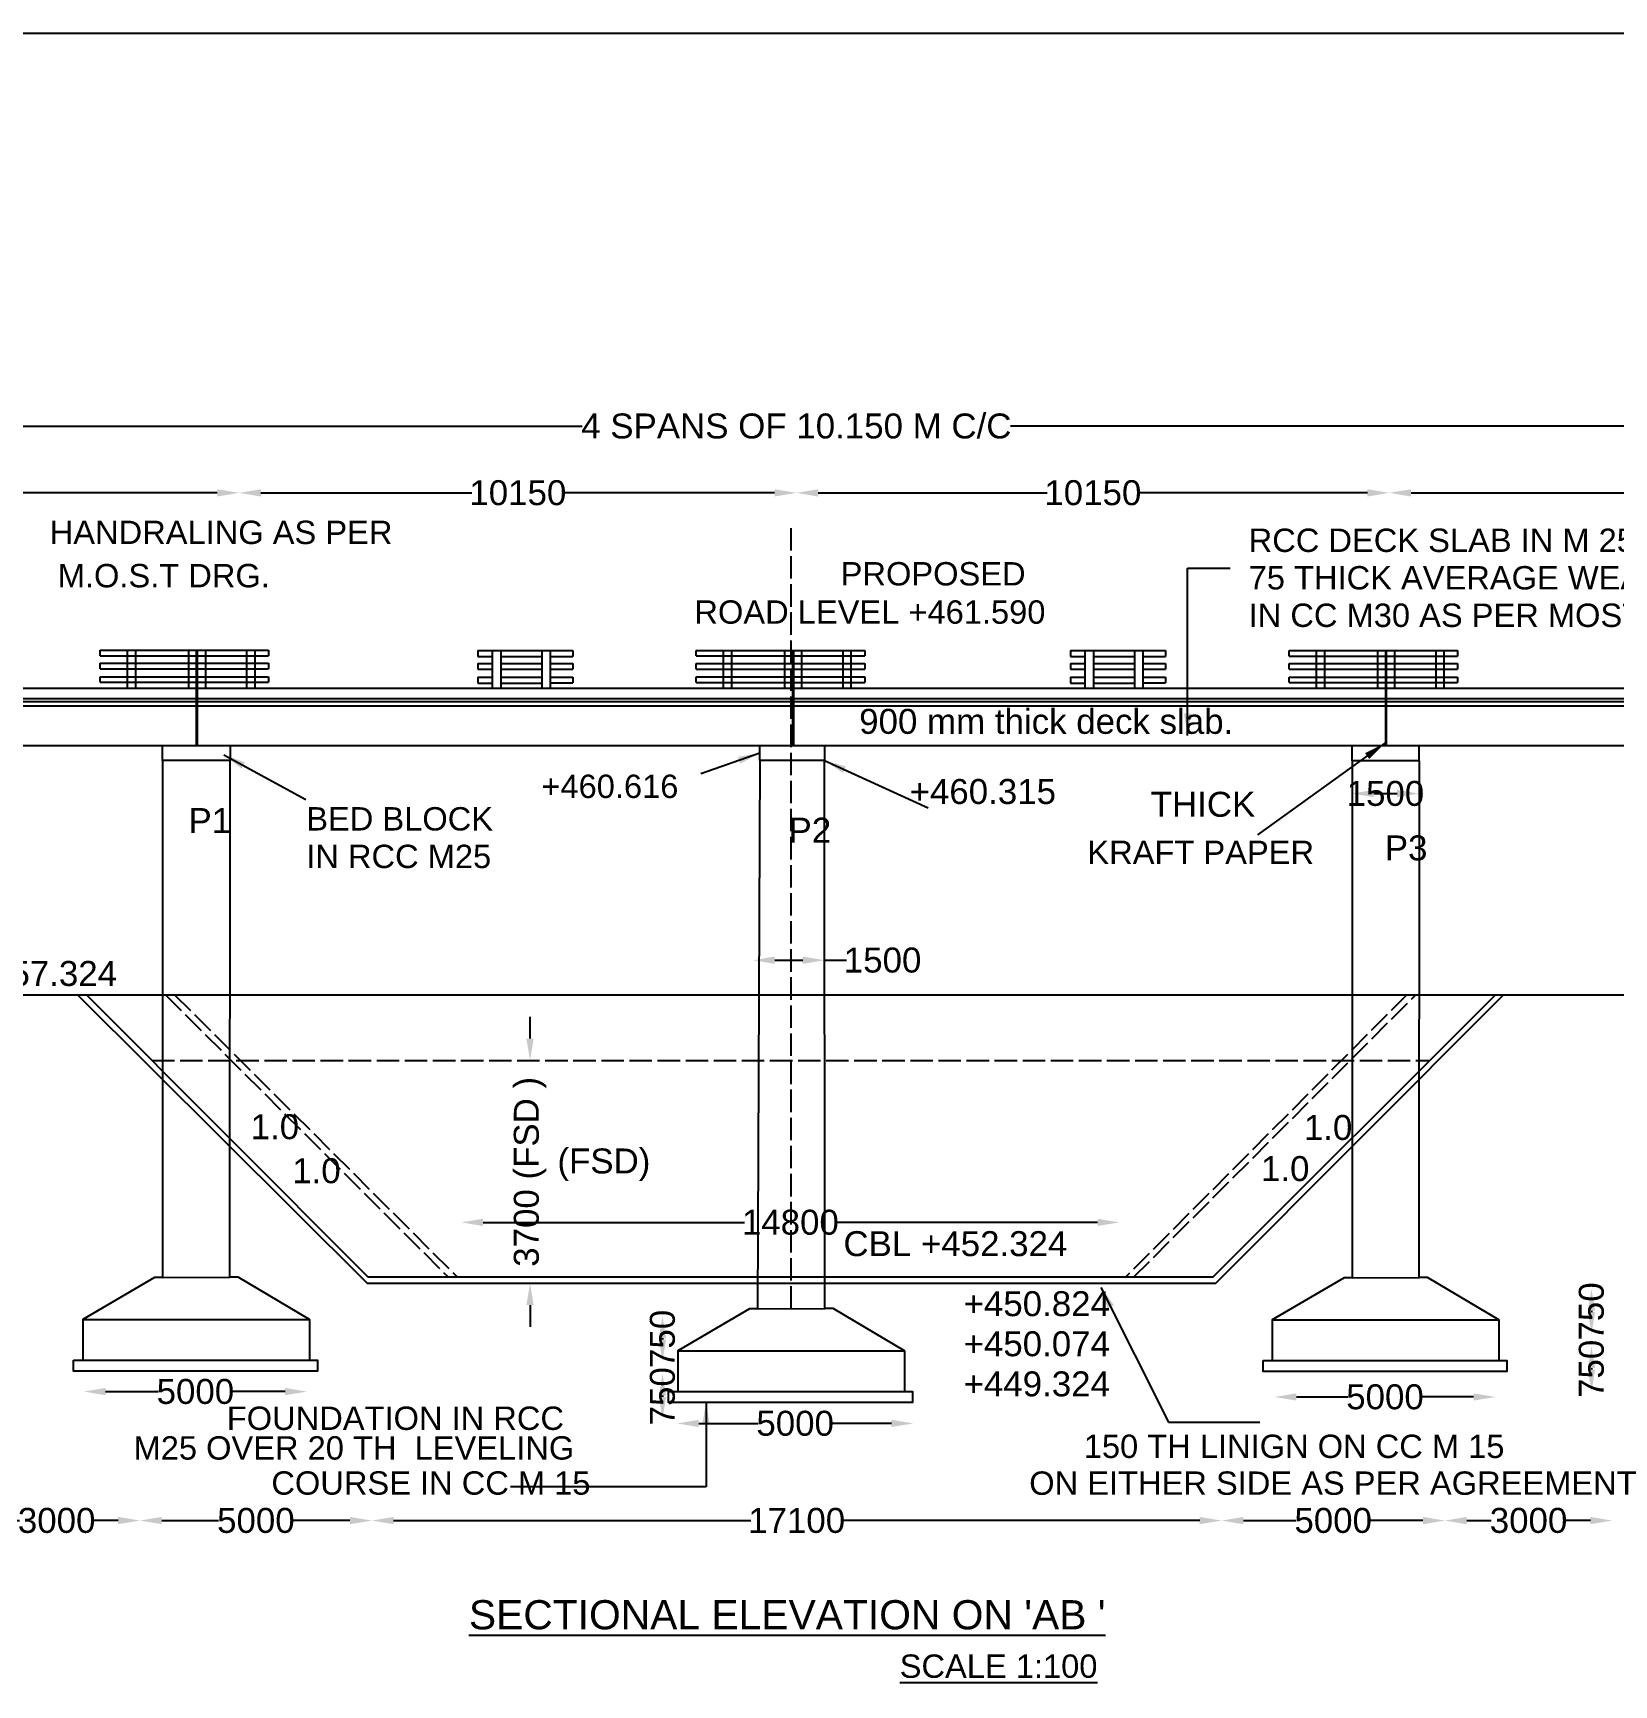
# Model space of a CAD drawing. Header units: millimetres. Extents: x 5124 to 2373550, y 2311 to 44315924.
# Drawn here: x 2365977 to 2368510, y 44313277 to 44315924 of the extents above; entities that cross this region are included whole.
import ezdxf

# ---------------------------------------------------------------- set-up
doc = ezdxf.new("R2010")
doc.units = ezdxf.units.MM
doc.header["$MEASUREMENT"] = 0
doc.linetypes.add('ACAD_ISO02W100', pattern=[15, 12, -3])
for name, color, linetype in [('DIMENSION', 7, 'Continuous'), ('DRAWING', 7, 'Continuous'), ('TEXT', 7, 'Continuous')]:
    doc.layers.add(name, color=color, linetype=linetype)
doc.styles.get("Standard").update_dxf_attribs({"font": 'arial.ttf', "height": 40})
doc.dimstyles.get("Standard").update_dxf_attribs({"dimtxt": 40, "dimasz": 35, "dimexe": 0.18, "dimexo": 0.0625, "dimgap": 0.09, "dimtad": 0, "dimdec": 0, "dimzin": 0, "dimdsep": 46, "dimtxsty": 'Standard', "dimcen": 0.09, "dimse1": 1, "dimse2": 1, "dimadec": 0, "dimazin": 0, "dimtfac": 1, "dimtdec": 0, "dimtofl": 0, "dimtmove": 0, "dimatfit": 3, "dimfxl": 1, "dimtolj": 1, "dimtzin": 0, "dimarcsym": 0})

# ---------------------------------------------------------------- blocks, each defined once
blk = doc.blocks.new('*D53')
at = {"layer": 'Defpoints', "color": 0, "transparency": 16777216}
for p in [(2365302.2, 44315300.7), (2369097.3, 44315298.6), (2369097.3, 44315294.3)]:
    blk.add_point(p, dxfattribs=at)
at = {"layer": 'DRAWING', "color": 0, "lineweight": -2, "transparency": 16777216}
for p, q in [((2365337.2, 44315294.3), (2366856.4, 44315294.3)), ((2369062.3, 44315294.3), (2367543.1, 44315294.3))]:
    blk.add_line(p, q, dxfattribs=at)
at = {"layer": 'DRAWING', "color": 0, "transparency": 16777216}
for points in [[(2365337.2, 44315300.1), (2365337.2, 44315288.5), (2365302.2, 44315294.3)], [(2369062.3, 44315300.1), (2369062.3, 44315288.5), (2369097.3, 44315294.3)]]:
    blk.add_solid(points, dxfattribs=at)
at = {"layer": 'DRAWING', "color": 0, "transparency": 16777216, "insert": (2367199.8, 44315294.3), "char_height": 40, "attachment_point": 5}
blk.add_mtext('\\A1;4 SPANS OF 10.150 M C/C ', dxfattribs=at)
blk = doc.blocks.new('*D54')
at = {"layer": 'Defpoints', "color": 0, "transparency": 16777216}
for p in [(2365305.9, 44315201), (2366307.1, 44315201), (2366307.1, 44315187.4)]:
    blk.add_point(p, dxfattribs=at)
at = {"layer": 'DRAWING', "color": 0, "lineweight": -2, "transparency": 16777216}
for p, q in [((2365340.9, 44315187.4), (2365733.1, 44315187.4)), ((2366272.1, 44315187.4), (2365879.9, 44315187.4))]:
    blk.add_line(p, q, dxfattribs=at)
at = {"layer": 'DRAWING', "color": 0, "transparency": 16777216}
for points in [[(2365340.9, 44315193.2), (2365340.9, 44315181.5), (2365305.9, 44315187.4)], [(2366272.1, 44315193.2), (2366272.1, 44315181.5), (2366307.1, 44315187.4)]]:
    blk.add_solid(points, dxfattribs=at)
at = {"layer": 'DRAWING', "color": 0, "transparency": 16777216, "insert": (2365806.5, 44315187.4), "char_height": 40, "attachment_point": 5}
blk.add_mtext('\\A1;10150', dxfattribs=at)
blk = doc.blocks.new('*D55')
at = {"layer": 'Defpoints', "color": 0, "transparency": 16777216}
for p in [(2366307.1, 44315187.4), (2367200, 44315187.4), (2367200, 44315187.4)]:
    blk.add_point(p, dxfattribs=at)
at = {"layer": 'DRAWING', "color": 0, "lineweight": -2, "transparency": 16777216}
for p, q in [((2366342.1, 44315187.4), (2366680.1, 44315187.4)), ((2367165, 44315187.4), (2366827, 44315187.4))]:
    blk.add_line(p, q, dxfattribs=at)
at = {"layer": 'DRAWING', "color": 0, "transparency": 16777216}
for points in [[(2366342.1, 44315193.2), (2366342.1, 44315181.5), (2366307.1, 44315187.4)], [(2367165, 44315193.2), (2367165, 44315181.5), (2367200, 44315187.4)]]:
    blk.add_solid(points, dxfattribs=at)
at = {"layer": 'DRAWING', "color": 0, "transparency": 16777216, "insert": (2366753.6, 44315187.4), "char_height": 40, "attachment_point": 5}
blk.add_mtext('\\A1;10150', dxfattribs=at)
blk = doc.blocks.new('*D56')
at = {"layer": 'Defpoints', "color": 0, "transparency": 16777216}
for p in [(2367200, 44315187.4), (2368149.8, 44315187.4), (2368149.8, 44315187.4)]:
    blk.add_point(p, dxfattribs=at)
at = {"layer": 'DRAWING', "color": 0, "lineweight": -2, "transparency": 16777216}
for p, q in [((2367235, 44315187.4), (2367601.5, 44315187.4)), ((2368114.8, 44315187.4), (2367748.3, 44315187.4))]:
    blk.add_line(p, q, dxfattribs=at)
at = {"layer": 'DRAWING', "color": 0, "transparency": 16777216}
for points in [[(2367235, 44315193.2), (2367235, 44315181.5), (2367200, 44315187.4)], [(2368114.8, 44315193.2), (2368114.8, 44315181.5), (2368149.8, 44315187.4)]]:
    blk.add_solid(points, dxfattribs=at)
at = {"layer": 'DRAWING', "color": 0, "transparency": 16777216, "insert": (2367674.9, 44315187.4), "char_height": 40, "attachment_point": 5}
blk.add_mtext('\\A1;10150', dxfattribs=at)
blk = doc.blocks.new('*D57')
at = {"layer": 'Defpoints', "color": 0, "transparency": 16777216}
for p in [(2368470.6, 44313911.7), (2368470.6, 44313839.5), (2368473.7, 44313839.5)]:
    blk.add_point(p, dxfattribs=at)
at = {"layer": 'TEXT', "color": 0, "lineweight": -2, "transparency": 16777216}
blk.add_line((2368473.7, 44313876.7), (2368473.7, 44313874.5), dxfattribs=at)
at = {"layer": 'TEXT', "color": 0, "transparency": 16777216}
for points in [[(2368467.9, 44313876.7), (2368479.6, 44313876.7), (2368473.7, 44313911.7)], [(2368467.9, 44313874.5), (2368479.6, 44313874.5), (2368473.7, 44313839.5)]]:
    blk.add_solid(points, dxfattribs=at)
at = {"layer": 'TEXT', "color": 0, "transparency": 16777216, "insert": (2368473.7, 44313875.6), "char_height": 40, "attachment_point": 5, "rotation": 90}
blk.add_mtext('\\A1;750', dxfattribs=at)
blk = doc.blocks.new('*D58')
at = {"layer": 'Defpoints', "color": 0, "transparency": 16777216}
for p in [(2368470.6, 44313819.7), (2368470.6, 44313747.5), (2368473.7, 44313747.5)]:
    blk.add_point(p, dxfattribs=at)
at = {"layer": 'TEXT', "color": 0, "lineweight": -2, "transparency": 16777216}
blk.add_line((2368473.7, 44313784.7), (2368473.7, 44313782.5), dxfattribs=at)
at = {"layer": 'TEXT', "color": 0, "transparency": 16777216}
for points in [[(2368467.9, 44313784.7), (2368479.6, 44313784.7), (2368473.7, 44313819.7)], [(2368467.9, 44313782.5), (2368479.6, 44313782.5), (2368473.7, 44313747.5)]]:
    blk.add_solid(points, dxfattribs=at)
at = {"layer": 'TEXT', "color": 0, "transparency": 16777216, "insert": (2368473.7, 44313783.6), "char_height": 40, "attachment_point": 5, "rotation": 90}
blk.add_mtext('\\A1;750', dxfattribs=at)
blk = doc.blocks.new('*D64')
at = {"layer": 'Defpoints', "color": 0, "transparency": 16777216}
for p in [(2368149.8, 44315187.4), (2369099.5, 44315187.4), (2369099.5, 44315187.4)]:
    blk.add_point(p, dxfattribs=at)
at = {"layer": 'DRAWING', "color": 0, "lineweight": -2, "transparency": 16777216}
for p, q in [((2368184.8, 44315187.4), (2368551.2, 44315187.4)), ((2369064.5, 44315187.4), (2368698.1, 44315187.4))]:
    blk.add_line(p, q, dxfattribs=at)
at = {"layer": 'DRAWING', "color": 0, "transparency": 16777216}
for points in [[(2368184.8, 44315193.2), (2368184.8, 44315181.5), (2368149.8, 44315187.4)], [(2369064.5, 44315193.2), (2369064.5, 44315181.5), (2369099.5, 44315187.4)]]:
    blk.add_solid(points, dxfattribs=at)
at = {"layer": 'DRAWING', "color": 0, "transparency": 16777216, "insert": (2368624.6, 44315187.4), "char_height": 40, "attachment_point": 5}
blk.add_mtext('\\A1;10150', dxfattribs=at)
blk = doc.blocks.new('*D66')
at = {"layer": 'Defpoints', "color": 0, "transparency": 16777216}
for p in [(2365881.2, 44313541), (2366148.2, 44313541), (2366148.2, 44313540.4)]:
    blk.add_point(p, dxfattribs=at)
at = {"layer": 'DIMENSION', "color": 0, "lineweight": -2, "transparency": 16777216}
for p, q in [((2365916.2, 44313540.4), (2365955, 44313540.4)), ((2366113.2, 44313540.4), (2366074.4, 44313540.4))]:
    blk.add_line(p, q, dxfattribs=at)
at = {"layer": 'DIMENSION', "color": 0, "transparency": 16777216}
for points in [[(2365916.2, 44313546.3), (2365916.2, 44313534.6), (2365881.2, 44313540.4)], [(2366113.2, 44313546.3), (2366113.2, 44313534.6), (2366148.2, 44313540.4)]]:
    blk.add_solid(points, dxfattribs=at)
at = {"layer": 'DIMENSION', "color": 0, "transparency": 16777216, "insert": (2366014.7, 44313540.4), "char_height": 40, "attachment_point": 5}
blk.add_mtext('\\A1;3000', dxfattribs=at)
blk = doc.blocks.new('*D67')
at = {"layer": 'Defpoints', "color": 0, "transparency": 16777216}
for p in [(2366148.2, 44313540.4), (2366519.6, 44313540.4), (2366519.6, 44313540.4)]:
    blk.add_point(p, dxfattribs=at)
at = {"layer": 'DIMENSION', "color": 0, "lineweight": -2, "transparency": 16777216}
for p, q in [((2366183.2, 44313540.4), (2366274.1, 44313540.4)), ((2366484.6, 44313540.4), (2366393.6, 44313540.4))]:
    blk.add_line(p, q, dxfattribs=at)
at = {"layer": 'DIMENSION', "color": 0, "transparency": 16777216}
for points in [[(2366183.2, 44313546.3), (2366183.2, 44313534.6), (2366148.2, 44313540.4)], [(2366484.6, 44313546.3), (2366484.6, 44313534.6), (2366519.6, 44313540.4)]]:
    blk.add_solid(points, dxfattribs=at)
at = {"layer": 'DIMENSION', "color": 0, "transparency": 16777216, "insert": (2366333.9, 44313540.4), "char_height": 40, "attachment_point": 5}
blk.add_mtext('\\A1;5000', dxfattribs=at)
blk = doc.blocks.new('*D68')
at = {"layer": 'Defpoints', "color": 0, "transparency": 16777216}
for p in [(2366519.6, 44313540.4), (2367881.1, 44313540.4), (2367881.1, 44313540.4)]:
    blk.add_point(p, dxfattribs=at)
at = {"layer": 'DIMENSION', "color": 0, "lineweight": -2, "transparency": 16777216}
for p, q in [((2366554.6, 44313540.4), (2367126.9, 44313540.4)), ((2367846.1, 44313540.4), (2367273.7, 44313540.4))]:
    blk.add_line(p, q, dxfattribs=at)
at = {"layer": 'DIMENSION', "color": 0, "transparency": 16777216}
for points in [[(2366554.6, 44313546.3), (2366554.6, 44313534.6), (2366519.6, 44313540.4)], [(2367846.1, 44313546.3), (2367846.1, 44313534.6), (2367881.1, 44313540.4)]]:
    blk.add_solid(points, dxfattribs=at)
at = {"layer": 'DIMENSION', "color": 0, "transparency": 16777216, "insert": (2367200.3, 44313540.4), "char_height": 40, "attachment_point": 5}
blk.add_mtext('\\A1;17100', dxfattribs=at)
blk = doc.blocks.new('*D69')
at = {"layer": 'Defpoints', "color": 0, "transparency": 16777216}
for p in [(2367881.1, 44313540.4), (2368238.8, 44313540.4), (2368238.8, 44313540.4)]:
    blk.add_point(p, dxfattribs=at)
at = {"layer": 'DIMENSION', "color": 0, "lineweight": -2, "transparency": 16777216}
for p, q in [((2367916.1, 44313540.4), (2368000.2, 44313540.4)), ((2368203.8, 44313540.4), (2368119.7, 44313540.4))]:
    blk.add_line(p, q, dxfattribs=at)
at = {"layer": 'DIMENSION', "color": 0, "transparency": 16777216}
for points in [[(2367916.1, 44313546.3), (2367916.1, 44313534.6), (2367881.1, 44313540.4)], [(2368203.8, 44313546.3), (2368203.8, 44313534.6), (2368238.8, 44313540.4)]]:
    blk.add_solid(points, dxfattribs=at)
at = {"layer": 'DIMENSION', "color": 0, "transparency": 16777216, "insert": (2368059.9, 44313540.4), "char_height": 40, "attachment_point": 5}
blk.add_mtext('\\A1;5000', dxfattribs=at)
blk = doc.blocks.new('*D70')
at = {"layer": 'Defpoints', "color": 0, "transparency": 16777216}
for p in [(2368238.8, 44313540.4), (2368507, 44313540.4), (2368507, 44313540.4)]:
    blk.add_point(p, dxfattribs=at)
at = {"layer": 'DIMENSION', "color": 0, "lineweight": -2, "transparency": 16777216}
for p, q in [((2368273.8, 44313540.4), (2368313.2, 44313540.4)), ((2368472, 44313540.4), (2368432.6, 44313540.4))]:
    blk.add_line(p, q, dxfattribs=at)
at = {"layer": 'DIMENSION', "color": 0, "transparency": 16777216}
for points in [[(2368273.8, 44313546.3), (2368273.8, 44313534.6), (2368238.8, 44313540.4)], [(2368472, 44313546.3), (2368472, 44313534.6), (2368507, 44313540.4)]]:
    blk.add_solid(points, dxfattribs=at)
at = {"layer": 'DIMENSION', "color": 0, "transparency": 16777216, "insert": (2368372.9, 44313540.4), "char_height": 40, "attachment_point": 5}
blk.add_mtext('\\A1;3000', dxfattribs=at)
blk = doc.blocks.new('*D72')
at = {"layer": 'Defpoints', "color": 0, "transparency": 16777216}
for p in [(2366058.2, 44313740.4), (2366415.7, 44313747.1), (2366415.7, 44313740.4)]:
    blk.add_point(p, dxfattribs=at)
at = {"layer": 'DIMENSION', "color": 0, "lineweight": -2, "transparency": 16777216}
for p, q in [((2366093.2, 44313747.1), (2366177.2, 44313747.1)), ((2366380.7, 44313747.1), (2366296.7, 44313747.1))]:
    blk.add_line(p, q, dxfattribs=at)
at = {"layer": 'DIMENSION', "color": 0, "transparency": 16777216}
for points in [[(2366093.2, 44313753), (2366093.2, 44313741.3), (2366058.2, 44313747.1)], [(2366380.7, 44313753), (2366380.7, 44313741.3), (2366415.7, 44313747.1)]]:
    blk.add_solid(points, dxfattribs=at)
at = {"layer": 'DIMENSION', "color": 0, "transparency": 16777216, "insert": (2366237, 44313747.1), "char_height": 40, "attachment_point": 5}
blk.add_mtext('\\A1;5000', dxfattribs=at)
blk = doc.blocks.new('*D73')
at = {"layer": 'Defpoints', "color": 0, "transparency": 16777216}
for p in [(2367008.5, 44313688.9), (2367387.2, 44313696.1), (2367387.2, 44313688.9)]:
    blk.add_point(p, dxfattribs=at)
at = {"layer": 'DIMENSION', "color": 0, "lineweight": -2, "transparency": 16777216}
for p, q in [((2367043.5, 44313696.1), (2367138.1, 44313696.1)), ((2367352.2, 44313696.1), (2367257.6, 44313696.1))]:
    blk.add_line(p, q, dxfattribs=at)
at = {"layer": 'DIMENSION', "color": 0, "transparency": 16777216}
for points in [[(2367043.5, 44313701.9), (2367043.5, 44313690.3), (2367008.5, 44313696.1)], [(2367352.2, 44313701.9), (2367352.2, 44313690.3), (2367387.2, 44313696.1)]]:
    blk.add_solid(points, dxfattribs=at)
at = {"layer": 'DIMENSION', "color": 0, "transparency": 16777216, "insert": (2367197.9, 44313696.1), "char_height": 40, "attachment_point": 5}
blk.add_mtext('\\A1;5000', dxfattribs=at)
blk = doc.blocks.new('*D74')
at = {"layer": 'Defpoints', "color": 0, "transparency": 16777216}
for p in [(2367966.1, 44313736.7), (2368319.8, 44313738.5), (2368319.8, 44313736.7)]:
    blk.add_point(p, dxfattribs=at)
at = {"layer": 'DIMENSION', "color": 0, "lineweight": -2, "transparency": 16777216}
for p, q in [((2368001.1, 44313738.5), (2368083.2, 44313738.5)), ((2368284.8, 44313738.5), (2368202.7, 44313738.5))]:
    blk.add_line(p, q, dxfattribs=at)
at = {"layer": 'DIMENSION', "color": 0, "transparency": 16777216}
for points in [[(2368001.1, 44313744.3), (2368001.1, 44313732.7), (2367966.1, 44313738.5)], [(2368284.8, 44313744.3), (2368284.8, 44313732.7), (2368319.8, 44313738.5)]]:
    blk.add_solid(points, dxfattribs=at)
at = {"layer": 'DIMENSION', "color": 0, "transparency": 16777216, "insert": (2368142.9, 44313738.5), "char_height": 40, "attachment_point": 5}
blk.add_mtext('\\A1;5000', dxfattribs=at)
blk = doc.blocks.new('*D76')
at = {"layer": 'Defpoints', "color": 0, "transparency": 16777216}
for p in [(2366663, 44314024), (2367717.4, 44314024), (2367717.4, 44314018.3)]:
    blk.add_point(p, dxfattribs=at)
at = {"layer": 'DIMENSION', "color": 0, "lineweight": -2, "transparency": 16777216}
for p, q in [((2366698, 44314018.3), (2367116.8, 44314018.3)), ((2367682.4, 44314018.3), (2367263.6, 44314018.3))]:
    blk.add_line(p, q, dxfattribs=at)
at = {"layer": 'DIMENSION', "color": 0, "transparency": 16777216}
for points in [[(2366698, 44314024.1), (2366698, 44314012.5), (2366663, 44314018.3)], [(2367682.4, 44314024.1), (2367682.4, 44314012.5), (2367717.4, 44314018.3)]]:
    blk.add_solid(points, dxfattribs=at)
at = {"layer": 'DIMENSION', "color": 0, "transparency": 16777216, "insert": (2367190.2, 44314018.3), "char_height": 40, "attachment_point": 5}
blk.add_mtext('\\A1;14800', dxfattribs=at)
blk = doc.blocks.new('*D77')
at = {"layer": 'Defpoints', "color": 0, "transparency": 16777216}
for p in [(2366754.7, 44314277.9), (2366773.2, 44314277.9), (2366754.6, 44313920.7)]:
    blk.add_point(p, dxfattribs=at)
at = {"layer": 'DIMENSION', "color": 0, "lineweight": -2, "transparency": 16777216}
for p, q in [((2366773.2, 44314312.9), (2366773.2, 44314347.9)), ((2366773.2, 44313885.7), (2366773.2, 44313850.7))]:
    blk.add_line(p, q, dxfattribs=at)
at = {"layer": 'DIMENSION', "color": 0, "transparency": 16777216}
for points in [[(2366767.3, 44314312.9), (2366779, 44314312.9), (2366773.2, 44314277.9)], [(2366767.3, 44313885.7), (2366779, 44313885.7), (2366773.2, 44313920.7)]]:
    blk.add_solid(points, dxfattribs=at)
at = {"layer": 'DIMENSION', "color": 0, "transparency": 16777216, "insert": (2366773.2, 44314099.3), "char_height": 40, "attachment_point": 5, "rotation": 90}
blk.add_mtext('\\A1;3700 (FSD )', dxfattribs=at)
blk = doc.blocks.new('*D81')
at = {"layer": 'Defpoints', "color": 0, "transparency": 16777216}
for p in [(2367130.2, 44314438.4), (2367245.1, 44314438.4), (2367245.1, 44314438.4)]:
    blk.add_point(p, dxfattribs=at)
at = {"layer": 'DIMENSION', "color": 0, "lineweight": -2, "transparency": 16777216}
for p, q in [((2367165.2, 44314438.4), (2367210.1, 44314438.4)), ((2367245.1, 44314438.4), (2367280.1, 44314438.4))]:
    blk.add_line(p, q, dxfattribs=at)
at = {"layer": 'DIMENSION', "color": 0, "transparency": 16777216}
for points in [[(2367165.2, 44314444.3), (2367165.2, 44314432.6), (2367130.2, 44314438.4)], [(2367210.1, 44314444.3), (2367210.1, 44314432.6), (2367245.1, 44314438.4)]]:
    blk.add_solid(points, dxfattribs=at)
at = {"layer": 'DIMENSION', "color": 0, "transparency": 16777216, "insert": (2367338, 44314438.4), "char_height": 40, "attachment_point": 5}
blk.add_mtext('\\A1;1500', dxfattribs=at)
blk = doc.blocks.new('*D83')
at = {"layer": 'Defpoints', "color": 0, "transparency": 16777216}
for p in [(2366982.3, 44313867.7), (2366982.3, 44313795.5), (2366985.4, 44313795.5)]:
    blk.add_point(p, dxfattribs=at)
at = {"layer": 'TEXT', "color": 0, "lineweight": -2, "transparency": 16777216}
blk.add_line((2366985.4, 44313832.7), (2366985.4, 44313830.5), dxfattribs=at)
at = {"layer": 'TEXT', "color": 0, "transparency": 16777216}
for points in [[(2366979.6, 44313832.7), (2366991.2, 44313832.7), (2366985.4, 44313867.7)], [(2366979.6, 44313830.5), (2366991.2, 44313830.5), (2366985.4, 44313795.5)]]:
    blk.add_solid(points, dxfattribs=at)
at = {"layer": 'TEXT', "color": 0, "transparency": 16777216, "insert": (2366985.4, 44313831.6), "char_height": 40, "attachment_point": 5, "rotation": 90}
blk.add_mtext('\\A1;750', dxfattribs=at)
blk = doc.blocks.new('*D84')
at = {"layer": 'Defpoints', "color": 0, "transparency": 16777216}
for p in [(2366982.3, 44313775.7), (2366982.3, 44313703.5), (2366985.4, 44313703.5)]:
    blk.add_point(p, dxfattribs=at)
at = {"layer": 'TEXT', "color": 0, "lineweight": -2, "transparency": 16777216}
blk.add_line((2366985.4, 44313740.7), (2366985.4, 44313738.5), dxfattribs=at)
at = {"layer": 'TEXT', "color": 0, "transparency": 16777216}
for points in [[(2366979.6, 44313740.7), (2366991.2, 44313740.7), (2366985.4, 44313775.7)], [(2366979.6, 44313738.5), (2366991.2, 44313738.5), (2366985.4, 44313703.5)]]:
    blk.add_solid(points, dxfattribs=at)
at = {"layer": 'TEXT', "color": 0, "transparency": 16777216, "insert": (2366985.4, 44313739.6), "char_height": 40, "attachment_point": 5, "rotation": 90}
blk.add_mtext('\\A1;750', dxfattribs=at)
blk = doc.blocks.new('*D157')
at = {"layer": 'Defpoints', "color": 0, "transparency": 16777216}
for p in [(2368089.8, 44314759.8), (2368197.4, 44314757.6), (2368197.4, 44314705.5)]:
    blk.add_point(p, dxfattribs=at)
at = {"layer": 'DIMENSION', "color": 0, "lineweight": -2, "transparency": 16777216}
blk.add_line((2368124.8, 44314705.5), (2368162.4, 44314705.5), dxfattribs=at)
at = {"layer": 'DIMENSION', "color": 0, "transparency": 16777216}
for points in [[(2368124.8, 44314711.3), (2368124.8, 44314699.7), (2368089.8, 44314705.5)], [(2368162.4, 44314711.3), (2368162.4, 44314699.7), (2368197.4, 44314705.5)]]:
    blk.add_solid(points, dxfattribs=at)
at = {"layer": 'DIMENSION', "color": 0, "transparency": 16777216, "insert": (2368143.6, 44314705.5), "char_height": 40, "attachment_point": 5}
blk.add_mtext('\\A1;1500', dxfattribs=at)

msp = doc.modelspace()

# ---------------------------------------------------------------- linework, layer by layer
at = {"layer": 'DIMENSION'}
msp.add_lwpolyline([(2373550, 44308845.9), (2363777.7, 44308845.9), (2363777.7, 44315924.3), (2373550, 44315924.3)], close=True, dxfattribs=at)
at = {"layer": 'DRAWING', "linetype": 'ACAD_ISO02W100', "ltscale": 3}
for points in [[(2367191.6, 44313880), (2367191.6, 44315130.9)], [(2366188.9, 44314383.2), (2366642.3, 44313930.3)], [(2366203.7, 44314383.2), (2366657, 44313930.3)], [(2368178.1, 44314383.2), (2367727.1, 44313930.3)], [(2367740.1, 44313930.3), (2368192.5, 44314383.2)], [(2366167.5, 44314277.9), (2368214.6, 44314277.8)]]:
    msp.add_lwpolyline(points, dxfattribs=at)
at = {"layer": 'DRAWING'}
for points in [[(2365293.2, 44314873.9), (2365293.2, 44314782.7), (2369088.8, 44314782.7), (2369088.8, 44315015.5)], [(2366084.2, 44314935.2), (2366354.3, 44314935.2)], [(2366084.2, 44314926.3), (2366084.2, 44314935.2)], [(2366084.2, 44314926.3), (2366354.3, 44314926.3)], [(2366127.8, 44314935.2), (2366127.8, 44314873.9)], [(2366140.9, 44314935.2), (2366140.9, 44314873.9)], [(2366226, 44314935.2), (2366226, 44314873.9)], [(2366238.5, 44314935.2), (2366238.5, 44314782.7)], [(2366240, 44314935.2), (2366240, 44314782.7)], [(2366253, 44314935.2), (2366253, 44314873.9)], [(2366319.1, 44314935.2), (2366319.1, 44314873.9)], [(2366332.1, 44314935.2), (2366332.1, 44314873.9)], [(2366354.3, 44314935.2), (2366354.3, 44314926.3)], [(2366689.7, 44314934.7), (2366689.7, 44314925.4)], [(2366689.7, 44314934.7), (2366841.8, 44314934.7)], [(2366689.7, 44314925.4), (2366712.8, 44314925.4)], [(2366726.4, 44314925.4), (2366792.5, 44314925.4)], [(2366805.3, 44314925.4), (2366841.8, 44314925.4)], [(2366841.8, 44314934.7), (2366841.8, 44314925.4)], [(2367039.2, 44314934.9), (2367309.3, 44314934.9)], [(2367039.2, 44314926), (2367039.2, 44314934.9)], [(2367039.2, 44314926), (2367309.3, 44314926)], [(2367082.8, 44314934.9), (2367082.8, 44314873.7)], [(2367095.9, 44314934.9), (2367095.9, 44314873.7)], [(2367181.1, 44314934.9), (2367181.1, 44314873.7)], [(2367193.5, 44314934.9), (2367193.5, 44314782.5)], [(2367195, 44314934.9), (2367195, 44314782.5)], [(2367208.1, 44314934.9), (2367208.1, 44314873.7)], [(2367274.1, 44314934.9), (2367274.1, 44314873.7)], [(2367287.2, 44314934.9), (2367287.2, 44314873.7)], [(2367309.3, 44314934.9), (2367309.3, 44314926)], [(2367639.2, 44314934.7), (2367639.2, 44314925.4)], [(2367639.2, 44314934.7), (2367791.2, 44314934.7)], [(2367639.2, 44314925.4), (2367662.3, 44314925.4)], [(2367675.8, 44314925.4), (2367742, 44314925.4)], [(2367754.8, 44314925.4), (2367791.2, 44314925.4)], [(2367791.2, 44314934.7), (2367791.2, 44314925.4)], [(2367989.3, 44314934.6), (2368259.3, 44314934.6)], [(2367989.3, 44314925.7), (2367989.3, 44314934.6)], [(2367989.3, 44314925.7), (2368259.3, 44314925.7)], [(2368032.9, 44314934.6), (2368032.9, 44314873.3)], [(2368045.9, 44314934.6), (2368045.9, 44314873.3)], [(2368131.1, 44314934.6), (2368131.1, 44314873.3)], [(2368143.6, 44314934.6), (2368143.6, 44314782.1)], [(2368145, 44314934.6), (2368145, 44314782.1)], [(2368158.1, 44314934.6), (2368158.1, 44314873.3)], [(2368224.1, 44314934.6), (2368224.1, 44314873.3)], [(2368237.2, 44314934.6), (2368237.2, 44314873.3)], [(2368259.3, 44314934.6), (2368259.3, 44314925.7)], [(2366084.2, 44314914.3), (2366354.3, 44314914.3)], [(2366084.2, 44314905.2), (2366084.2, 44314914.3)], [(2366084.2, 44314905.2), (2366354.3, 44314905.2)], [(2366084.2, 44314892.8), (2366354.3, 44314892.8)], [(2366084.2, 44314883.9), (2366084.2, 44314892.8)], [(2366354.3, 44314914.3), (2366354.3, 44314905.2)], [(2366354.3, 44314892.8), (2366354.3, 44314883.9)], [(2366689.7, 44314913.8), (2366712.8, 44314913.8)], [(2366689.7, 44314913.8), (2366689.7, 44314904.6)], [(2366689.7, 44314904.6), (2366712.8, 44314904.6)], [(2366689.7, 44314891.9), (2366712.8, 44314891.9)], [(2366689.7, 44314891.9), (2366689.7, 44314882.6)], [(2366726.4, 44314913.8), (2366792.5, 44314913.8)], [(2366726.4, 44314904.6), (2366792.5, 44314904.6)], [(2366726.4, 44314891.9), (2366792.5, 44314891.9)], [(2366805.3, 44314913.8), (2366841.8, 44314913.8)], [(2366805.3, 44314904.6), (2366841.8, 44314904.6)], [(2366805.3, 44314891.9), (2366841.8, 44314891.9)], [(2366841.8, 44314913.8), (2366841.8, 44314904.6)], [(2366841.8, 44314891.9), (2366841.8, 44314882.7)], [(2367039.2, 44314914), (2367309.3, 44314914)], [(2367039.2, 44314905), (2367039.2, 44314914)], [(2367039.2, 44314905), (2367309.3, 44314905)], [(2367039.2, 44314892.5), (2367309.3, 44314892.5)], [(2367039.2, 44314883.7), (2367039.2, 44314892.5)], [(2367309.3, 44314914), (2367309.3, 44314905)], [(2367309.3, 44314892.5), (2367309.3, 44314883.7)], [(2367639.2, 44314913.8), (2367662.3, 44314913.8)], [(2367639.2, 44314913.8), (2367639.2, 44314904.6)], [(2367639.2, 44314904.6), (2367662.3, 44314904.6)], [(2367639.2, 44314891.9), (2367662.3, 44314891.9)], [(2367639.2, 44314891.9), (2367639.2, 44314882.6)], [(2367675.8, 44314913.8), (2367742, 44314913.8)], [(2367675.8, 44314904.6), (2367742, 44314904.6)], [(2367675.8, 44314891.9), (2367742, 44314891.9)], [(2367754.8, 44314913.8), (2367791.2, 44314913.8)], [(2367754.8, 44314904.6), (2367791.2, 44314904.6)], [(2367754.8, 44314891.9), (2367791.2, 44314891.9)], [(2367791.2, 44314913.8), (2367791.2, 44314904.6)], [(2367791.2, 44314891.9), (2367791.2, 44314882.7)], [(2367989.3, 44314913.7), (2368259.3, 44314913.7)], [(2367989.3, 44314904.6), (2367989.3, 44314913.7)], [(2367989.3, 44314904.6), (2368259.3, 44314904.6)], [(2367989.3, 44314892.2), (2368259.3, 44314892.2)], [(2367989.3, 44314883.3), (2367989.3, 44314892.2)], [(2368259.3, 44314913.7), (2368259.3, 44314904.6)], [(2368259.3, 44314892.2), (2368259.3, 44314883.3)], [(2364491.4, 44314853.2), (2364742.3, 44314853.2), (2364742.3, 44314873.7), (2364769.1, 44314832.6), (2364769.1, 44314853.2), (2369615, 44314853.2), (2369615, 44314835.3), (2369640.7, 44314875.2), (2369640.7, 44314853.7), (2369946.9, 44314853.7)], [(2368982, 44314873.9), (2365306.8, 44314873.9)], [(2366084.2, 44314883.9), (2366354.3, 44314883.9)], [(2366689.7, 44314882.6), (2366712.8, 44314882.6)], [(2366726.4, 44314882.6), (2366792.5, 44314882.6)], [(2366805.3, 44314882.7), (2366841.8, 44314882.7)], [(2367039.2, 44314883.7), (2367309.3, 44314883.7)], [(2367639.2, 44314882.6), (2367662.3, 44314882.6)], [(2367675.8, 44314882.6), (2367742, 44314882.6)], [(2367754.8, 44314882.7), (2367791.2, 44314882.7)], [(2367989.3, 44314883.3), (2368259.3, 44314883.3)], [(2365293.2, 44314857.6), (2369089.4, 44314857.6)], [(2365293.2, 44314846.3), (2369425.4, 44314846.3)], [(2365401.4, 44314782.7), (2365794.5, 44314383.2), (2368588, 44314383.2), (2368984.2, 44314782.7)], [(2366184.5, 44314758.5), (2366184.5, 44313930), (2366171.6, 44313930), (2366056.5, 44313862.8), (2366419.8, 44313862.8), (2366305.3, 44313930.6), (2366292.1, 44313930.6), (2366292.6, 44314758.5)], [(2367141.1, 44314758.3), (2367137.8, 44313879.7), (2367124.9, 44313879.7), (2367009.8, 44313812.6), (2367373.1, 44313812.6), (2367258.7, 44313880.4), (2367245.4, 44313880.4), (2367244.9, 44314758.3)], [(2368090.1, 44314757.9), (2368090.1, 44313929.3), (2368077.3, 44313929.3), (2367962.2, 44313862.2), (2368325.5, 44313862.2), (2368211, 44313930), (2368197.8, 44313930), (2368198.2, 44314757.9)], [(2366048.2, 44314383.2), (2366512, 44313920.7), (2367872.1, 44313920.7), (2368332.6, 44314383.2)], [(2368319.9, 44314383.2), (2367867.3, 44313930.3), (2366513.9, 44313930.3), (2366062.6, 44314383.2)], [(2366184.5, 44313930), (2366292.1, 44313930.6)], [(2368090.1, 44313929.3), (2368197.8, 44313930)], [(2366056.5, 44313862.8), (2366056.5, 44313797.6)], [(2366419.8, 44313862.8), (2366419.8, 44313797.6)], [(2367137.8, 44313879.7), (2367245.4, 44313880.4)], [(2367962.2, 44313862.2), (2367962.2, 44313796.9)], [(2368325.5, 44313862.2), (2368325.5, 44313796.9)], [(2367009.8, 44313812.6), (2367009.8, 44313747.3)], [(2367373.1, 44313812.6), (2367373.1, 44313747.3)]]:
    msp.add_lwpolyline(points, dxfattribs=at)
for points in [[(2366712.8, 44314934.7), (2366726.4, 44314934.7), (2366726.4, 44314873.9), (2366712.8, 44314873.9)], [(2366792.5, 44314934.7), (2366805.3, 44314934.7), (2366805.3, 44314873.9), (2366792.5, 44314873.9)], [(2367662.3, 44314934.7), (2367675.8, 44314934.7), (2367675.8, 44314873.9), (2367662.3, 44314873.9)], [(2367742, 44314934.7), (2367754.8, 44314934.7), (2367754.8, 44314873.9), (2367742, 44314873.9)], [(2366184.5, 44314782.7), (2366292.6, 44314782.7), (2366292.6, 44314758.5), (2366184.5, 44314758.5)], [(2367141.1, 44314782.7), (2367244.9, 44314782.7), (2367244.9, 44314758.3), (2367141.1, 44314758.3)], [(2368090.1, 44314782.7), (2368197, 44314782.7), (2368197, 44314757.9), (2368090.1, 44314757.9)], [(2366041.9, 44313797.6), (2366432.5, 44313797.6), (2366432.5, 44313779.9), (2366041.9, 44313779.9)], [(2367947.6, 44313796.9), (2368338.2, 44313796.9), (2368338.2, 44313779.3), (2367947.6, 44313779.3)], [(2366995.2, 44313747.3), (2367385.9, 44313747.3), (2367385.9, 44313729.7), (2366995.2, 44313729.7)]]:
    msp.add_lwpolyline(points, close=True, dxfattribs=at)

# ---------------------------------------------------------------- texts
at = {"layer": 'DIMENSION'}
for s, p in [('900 mm thick deck slab.', (2367300.5, 44314801.2)), ('+460.315', (2367381.2, 44314688.8)), ('THICK', (2367767.5, 44314668.3)), ('P1', (2366226, 44314642.2)), ('P2', (2367187.3, 44314626.8)), ('P3', (2368142.6, 44314598.4)), ('BERM +457.324', (2365700, 44314397.2)), ('1.0', (2366325.5, 44314151.6)), ('1.0', (2368012.9, 44314150.4)), ('(FSD)', (2366817, 44314096.7)), ('1.0', (2367944.2, 44314084.5)), ('1.0', (2366392.1, 44314081.1)), ('CBL +452.324', (2367275.2, 44313964.2)), ('+450.824', (2367467.7, 44313868)), ('+450.074', (2367467.7, 44313803.8)), ('+449.324', (2367467.7, 44313739.5))]:
    msp.add_text(s, height=40, dxfattribs=at).set_placement(p)
at = {"layer": 'TEXT'}
for s, height, p in [('HANDRALING AS PER ', 37.429, (2366003.6, 44315105.4)), ('RCC DECK SLAB IN M 25 WITH ', 37.429, (2367924.5, 44315092.7)), ('PROPOSED ', 37.43, (2367270.8, 44315039)), ('M.O.S.T DRG. ', 37.429, (2366016.5, 44315036)), ('75 THICK AVERAGE WEARING COAT ', 37.429, (2367924.5, 44315032.6)), ('ROAD LEVEL +461.590', 37.429, (2367036.5, 44314977.7)), ('IN CC M30 AS PER MOST  DRG', 37.429, (2367924.5, 44314972.5)), ('+460.616', 37.43, (2366791.3, 44314698.4)), ('BED BLOCK ', 37.43, (2366414.6, 44314646.3)), ('KRAFT PAPER ', 37.429, (2367666.1, 44314592.6)), ('IN RCC M25 ', 37.429, (2366414.6, 44314586.1)), ('FOUNDATION IN RCC ', 37.429, (2366287.3, 44313685.7)), ('M25 OVER 20 TH  LEVELING ', 37.429, (2366137.9, 44313638.1)), ('150 TH LINIGN ON CC M 15 ', 37.429, (2367660.3, 44313640.7)), ('COURSE IN CC M 15 ', 37.429, (2366358.7, 44313581.9)), ('ON EITHER SIDE AS PER AGREEMENT ', 37.429, (2367572.9, 44313581.7)), ("%%USECTIONAL ELEVATION ON 'AB '", 46.787, (2366675.2, 44313366.1)), ('%%USCALE 1:100', 37.429, (2367365.4, 44313288.4))]:
    msp.add_text(s, height=height, dxfattribs=at).set_placement(p)

# ---------------------------------------------------------------- dimensions: what is measured, and where the dimension line sits
at = {"layer": 'DIMENSION'}
dim = msp.add_linear_dim(base=(2368197.4, 44314705.5), p1=(2368089.8, 44314759.8), p2=(2368197.4, 44314757.6), text='1500', dimstyle='Standard', dxfattribs=at)
dim.commit()
dim.dimension.update_dxf_attribs({"geometry": '*D157', "text_midpoint": (2368143.6, 44314705.5), "dimtype": 160})
for base, p1, p2, text, picture, middle in [((2367245.1, 44314438.4), (2367130.2, 44314438.4), (2367245.1, 44314438.4), '1500', '*D81', (2367338, 44314438.4)), ((2367717.4, 44314018.3), (2366663, 44314024), (2367717.4, 44314024), '14800', '*D76', (2367190.2, 44314018.3)), ((2366415.7, 44313747.1), (2366058.2, 44313740.4), (2366415.7, 44313740.4), '5000', '*D72', (2366237, 44313747.1)), ((2368319.8, 44313738.5), (2367966.1, 44313736.7), (2368319.8, 44313736.7), '5000', '*D74', (2368142.9, 44313738.5)), ((2367387.2, 44313696.1), (2367008.5, 44313688.9), (2367387.2, 44313688.9), '5000', '*D73', (2367197.9, 44313696.1)), ((2366148.2, 44313540.4), (2365881.2, 44313541), (2366148.2, 44313541), '3000', '*D66', (2366014.7, 44313540.4)), ((2366519.6, 44313540.4), (2366148.2, 44313540.4), (2366519.6, 44313540.4), '5000', '*D67', (2366333.9, 44313540.4)), ((2367881.1, 44313540.4), (2366519.6, 44313540.4), (2367881.1, 44313540.4), '17100', '*D68', (2367200.3, 44313540.4)), ((2368238.8, 44313540.4), (2367881.1, 44313540.4), (2368238.8, 44313540.4), '5000', '*D69', (2368059.9, 44313540.4)), ((2368507, 44313540.4), (2368238.8, 44313540.4), (2368507, 44313540.4), '3000', '*D70', (2368372.9, 44313540.4))]:
    dim = msp.add_linear_dim(base=base, p1=p1, p2=p2, text=text, dimstyle='Standard', dxfattribs=at)
    dim.commit()
    dim.dimension.update_dxf_attribs({"geometry": picture, "text_midpoint": middle})
dim = msp.add_linear_dim(base=(2366773.2, 44314277.9), p1=(2366754.6, 44313920.7), p2=(2366754.7, 44314277.9), angle=90, text='3700 (FSD )', dimstyle='Standard', dxfattribs=at)
dim.commit()
dim.dimension.update_dxf_attribs({"geometry": '*D77', "text_midpoint": (2366773.2, 44314099.3)})
at = {"layer": 'DRAWING'}
for base, p1, p2, text, picture, middle in [((2369097.3, 44315294.3), (2365302.2, 44315300.7), (2369097.3, 44315298.6), '4 SPANS OF 10.150 M C/C ', '*D53', (2367199.8, 44315294.3)), ((2366307.1, 44315187.4), (2365305.9, 44315201), (2366307.1, 44315201), '10150', '*D54', (2365806.5, 44315187.4)), ((2367200, 44315187.4), (2366307.1, 44315187.4), (2367200, 44315187.4), '10150', '*D55', (2366753.6, 44315187.4)), ((2368149.8, 44315187.4), (2367200, 44315187.4), (2368149.8, 44315187.4), '10150', '*D56', (2367674.9, 44315187.4)), ((2369099.5, 44315187.4), (2368149.8, 44315187.4), (2369099.5, 44315187.4), '10150', '*D64', (2368624.6, 44315187.4))]:
    dim = msp.add_linear_dim(base=base, p1=p1, p2=p2, text=text, dimstyle='Standard', dxfattribs=at)
    dim.commit()
    dim.dimension.update_dxf_attribs({"geometry": picture, "text_midpoint": middle})
at = {"layer": 'TEXT'}
for base, p1, p2, picture, middle in [((2368473.7, 44313839.5), (2368470.6, 44313911.7), (2368470.6, 44313839.5), '*D57', (2368473.7, 44313875.6)), ((2366985.4, 44313795.5), (2366982.3, 44313867.7), (2366982.3, 44313795.5), '*D83', (2366985.4, 44313831.6)), ((2368473.7, 44313747.5), (2368470.6, 44313819.7), (2368470.6, 44313747.5), '*D58', (2368473.7, 44313783.6)), ((2366985.4, 44313703.5), (2366982.3, 44313775.7), (2366982.3, 44313703.5), '*D84', (2366985.4, 44313739.6))]:
    dim = msp.add_linear_dim(base=base, p1=p1, p2=p2, angle=90, text='750', dimstyle='Standard', dxfattribs=at)
    dim.commit()
    dim.dimension.update_dxf_attribs({"geometry": picture, "text_midpoint": middle, "dimtype": 160})

# ---------------------------------------------------------------- leaders
at = {"layer": 'DIMENSION'}
for points in [[(2367826.6, 44314798.5), (2367826.6, 44315066.5), (2367895.1, 44315066.5)], [(2368142.7, 44314786), (2367938.7, 44314639.2)], [(2366282.8, 44314767.3), (2366413.7, 44314696.1)], [(2367141.1, 44314770.5), (2367046.6, 44314737.1)], [(2367244.9, 44314758.3), (2367411.1, 44314682.8)], [(2367687.9, 44313914.2), (2367796, 44313698.2), (2367942.5, 44313698.2)], [(2367055.1, 44313730.6), (2367055.1, 44313594.6), (2366741.7, 44313594.6)]]:
    msp.add_leader(points, dimstyle='Standard', override={"dimgap": 0.09, "dimtad": 0}, dxfattribs=at)

doc.saveas('drawing.dxf')
